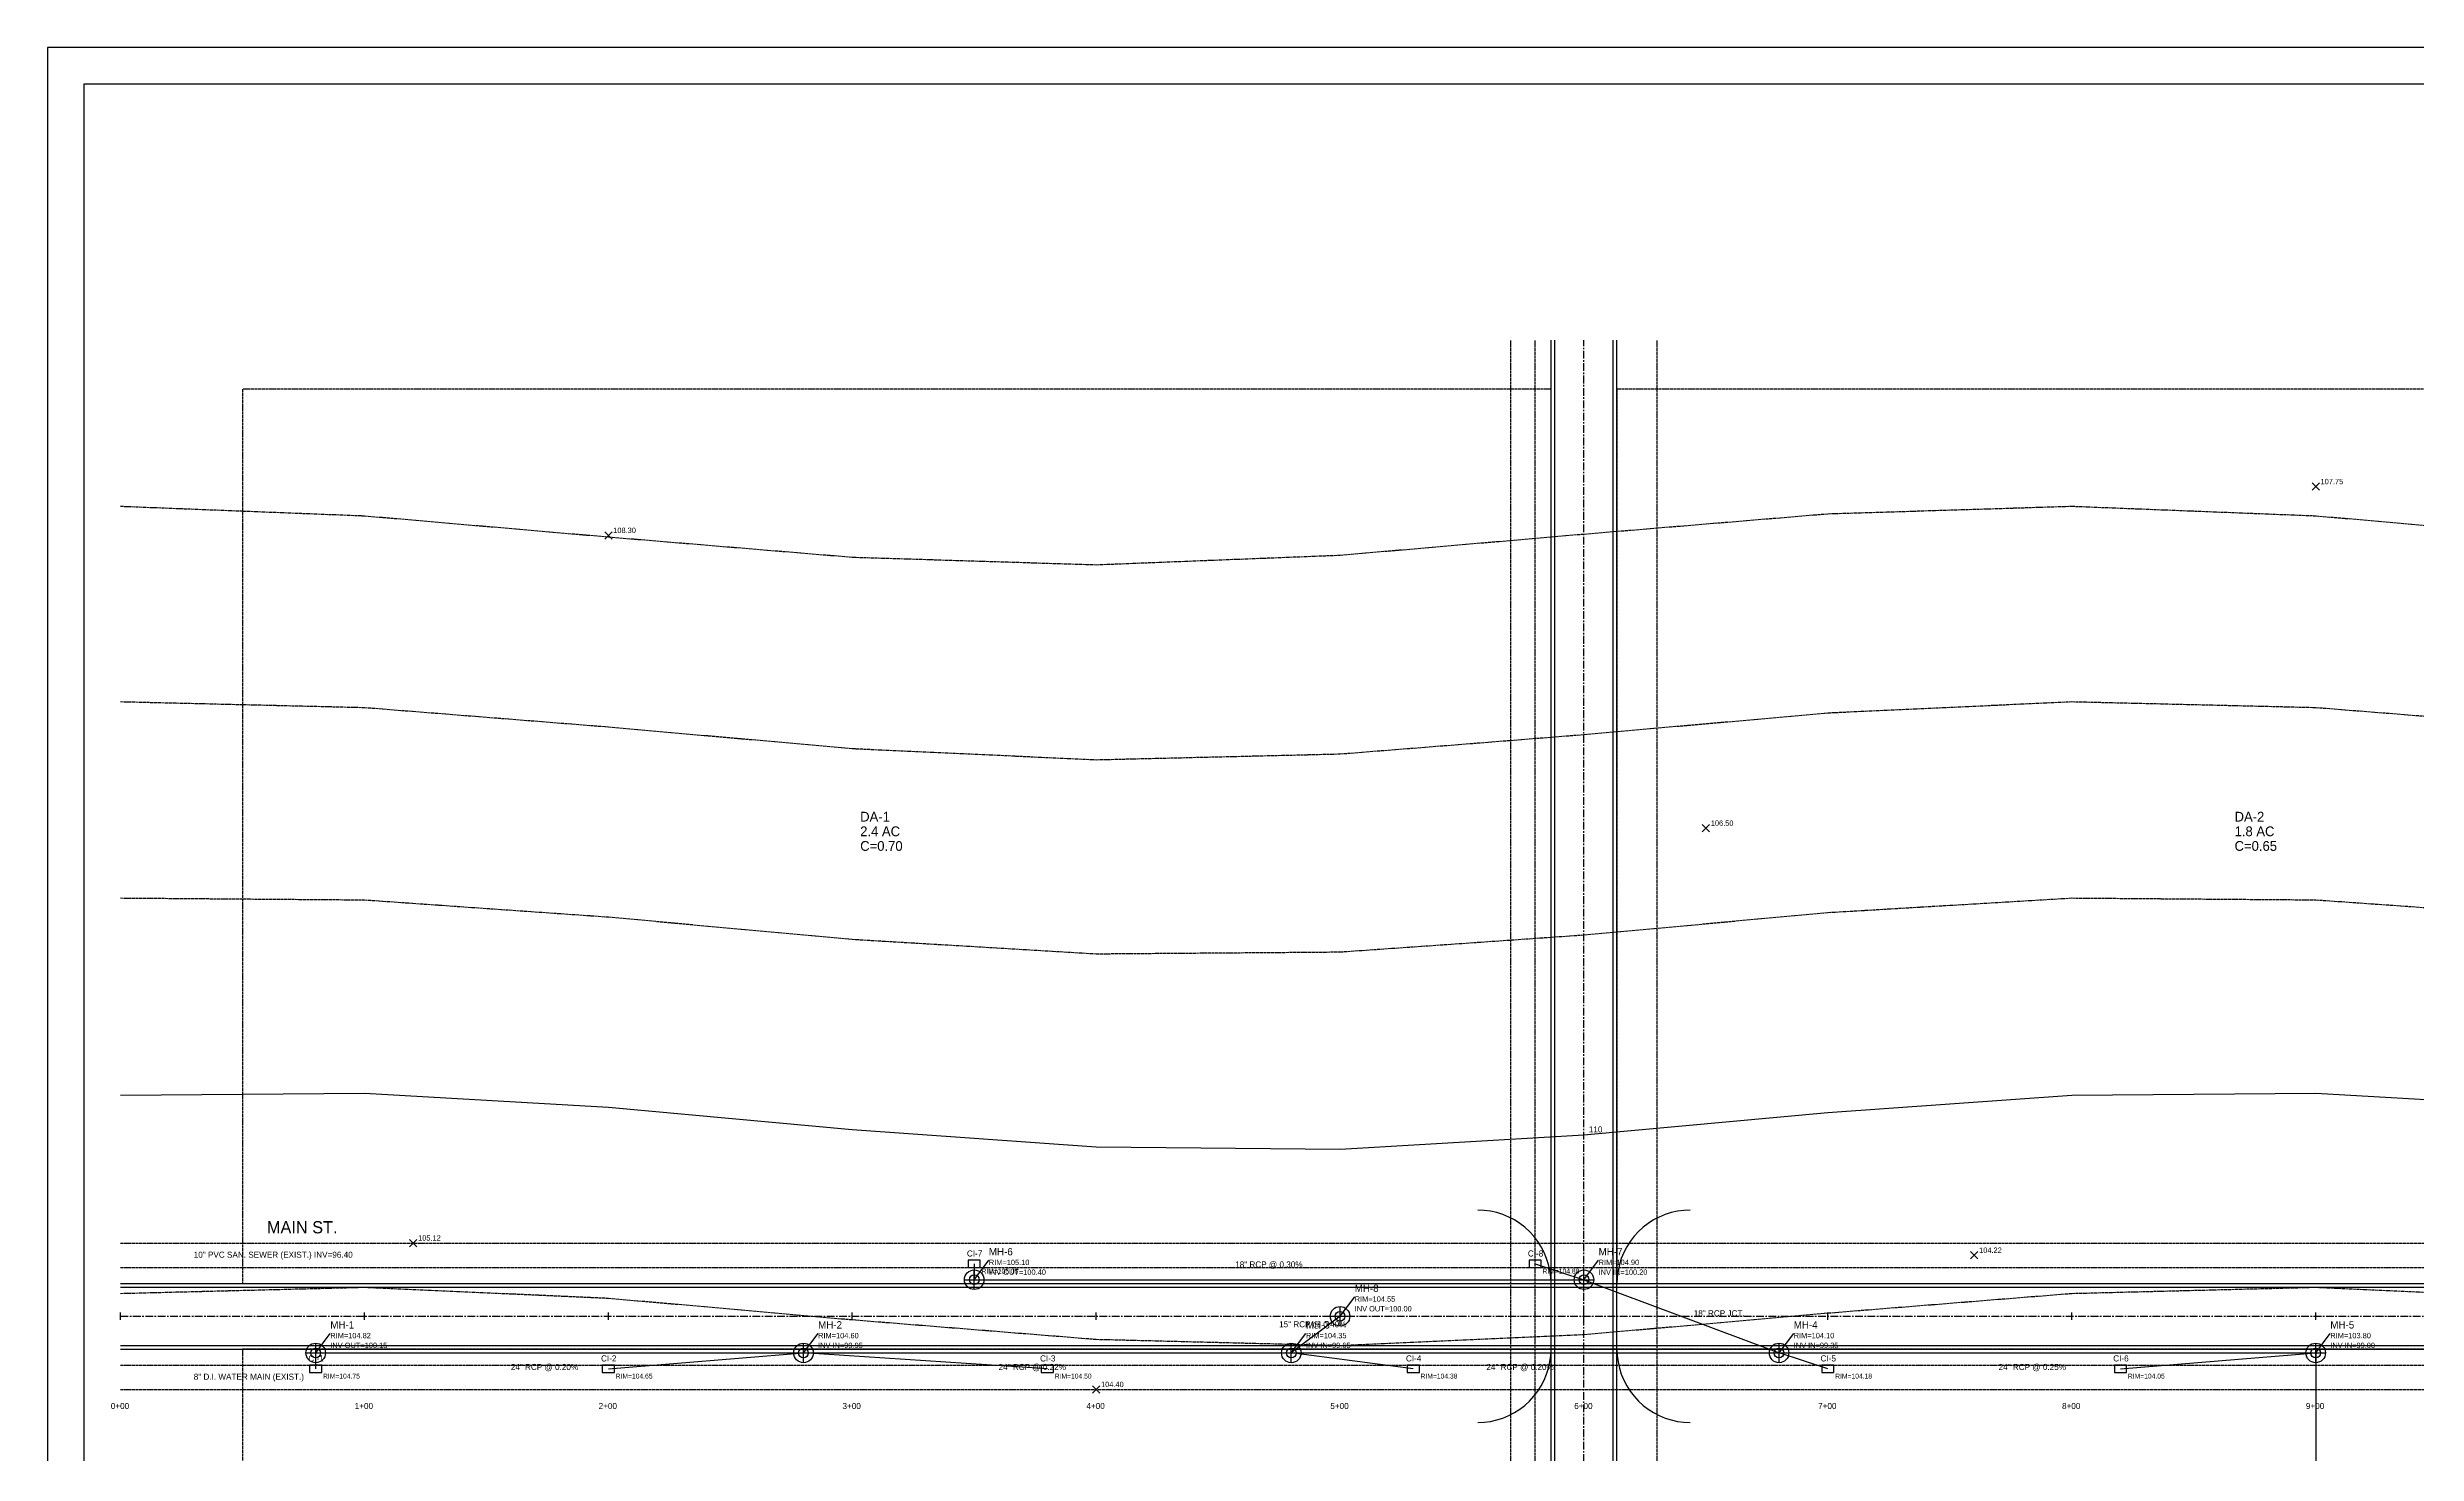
# Model space of a CAD drawing. Header units: feet. Extents: x -20 to 1480, y -157 to 1020.
# Drawn here: x 0 to 971, y 444 to 1020 of the extents above; entities that cross this region are included whole.
import ezdxf

# ---------------------------------------------------------------- set-up
doc = ezdxf.new("R2010")
doc.units = ezdxf.units.FT
doc.linetypes.add('CENTER', pattern=[5.08, 3.175, -0.635, 0.635, -0.635])
doc.linetypes.add('DASHED', pattern=[1.524, 1.27, -0.254])
doc.layers.add('ANNO-DIM', color=2, linetype='Continuous')
doc.layers.add('ANNO-TEXT', color=7, linetype='Continuous')

msp = doc.modelspace()

# ---------------------------------------------------------------- linework, layer by layer
at = {"layer": 'ANNO-DIM'}
for p, q in [((380, 515), (386, 523)), ((630, 515), (636, 523)), ((530, 500), (536, 508)), ((30, 498.5), (30, 501.5)), ((130, 498.5), (130, 501.5)), ((230, 498.5), (230, 501.5)), ((330, 498.5), (330, 501.5)), ((430, 498.5), (430, 501.5)), ((530, 498.5), (530, 501.5)), ((630, 498.5), (630, 501.5)), ((730, 498.5), (730, 501.5)), ((830, 498.5), (830, 501.5)), ((930, 498.5), (930, 501.5)), ((110, 485), (116, 493)), ((310, 485), (316, 493)), ((510, 485), (516, 493)), ((710, 485), (716, 493)), ((930, 485), (936, 493))]:
    msp.add_line(p, q, dxfattribs=at)
for points in [[(0, 0), (1320, 0), (1320, 1020), (0, 1020), (0, 0)], [(15, 15), (1305, 15), (1305, 1005), (15, 1005), (15, 15)]]:
    msp.add_lwpolyline(points, dxfattribs=at)
at = {"layer": 'ANNO-ELEV'}
for p, q in [((928.5, 838.5), (931.5, 841.5)), ((928.5, 841.5), (931.5, 838.5)), ((228.5, 818.5), (231.5, 821.5)), ((228.5, 821.5), (231.5, 818.5)), ((678.5, 698.5), (681.5, 701.5)), ((678.5, 701.5), (681.5, 698.5)), ((148.5, 528.5), (151.5, 531.5)), ((148.5, 531.5), (151.5, 528.5)), ((788.5, 523.5), (791.5, 526.5)), ((788.5, 526.5), (791.5, 523.5)), ((428.5, 468.5), (431.5, 471.5)), ((428.5, 471.5), (431.5, 468.5))]:
    msp.add_line(p, q, dxfattribs=at)
at = {"layer": 'GRAD-EXIST', "linetype": 'DASHED'}
for points in [[(30, 831.99), (130, 828.06), (230, 819.41), (330, 811.11), (430, 808.01), (530, 811.94), (630, 820.59), (730, 828.89), (830, 831.99), (930, 828.06), (1030, 819.41), (1130, 811.11), (1230, 808.01)], [(30, 751.9), (130, 749.52), (230, 741.57), (330, 732.69), (430, 728.1), (530, 730.48), (630, 738.43), (730, 747.31), (830, 751.9), (930, 749.52), (1030, 741.57), (1130, 732.69), (1230, 728.1)], [(30, 671.43), (130, 670.67), (230, 663.67), (330, 654.52), (430, 648.57), (530, 649.33), (630, 656.33), (730, 665.48), (830, 671.43), (930, 670.67), (1030, 663.67), (1130, 654.52), (1230, 648.57)], [(30, 509.4), (130, 511.92), (230, 507.46), (330, 498.63), (430, 490.6), (530, 488.08), (630, 492.54), (730, 501.37), (830, 509.4), (930, 511.92), (1030, 507.46), (1130, 498.63), (1230, 490.6)]]:
    msp.add_lwpolyline(points, dxfattribs=at)
at = {"layer": 'GRAD-EXIST-INDEX', "linetype": 'Continuous'}
msp.add_lwpolyline([(30, 590.58), (130, 591.48), (230, 585.66), (330, 576.52), (430, 569.42), (530, 568.52), (630, 574.34), (730, 583.48), (830, 590.58), (930, 591.48), (1030, 585.66), (1130, 576.52), (1230, 569.42)], dxfattribs=at)
at = {"layer": 'GRAD-LIMIT', "linetype": 'DASHED'}
for points in [[(80, 513.5), (616.5, 513.5), (616.5, 880), (80, 880), (80, 513.5)], [(643.5, 513.5), (1180, 513.5), (1180, 880), (643.5, 880), (643.5, 513.5)], [(80, 120), (1180, 120), (1180, 486.5), (80, 486.5), (80, 120)]]:
    msp.add_lwpolyline(points, dxfattribs=at)
at = {"layer": 'ROAD-CENTERLINE', "linetype": 'CENTER'}
for p, q in [((630, 100), (630, 900)), ((30, 500), (1230, 500))]:
    msp.add_line(p, q, dxfattribs=at)
at = {"layer": 'ROAD-EDGE'}
for p, q in [((616.5, 100), (616.5, 900)), ((618, 100), (618, 900)), ((642, 100), (642, 900)), ((643.5, 100), (643.5, 900)), ((30, 513.5), (1230, 513.5)), ((30, 512), (1230, 512)), ((30, 488), (1230, 488)), ((30, 486.5), (1230, 486.5))]:
    msp.add_line(p, q, dxfattribs=at)
for points in [[(616.5, 513.5), (616.39, 516.11), (616.04, 518.71), (615.48, 521.26), (614.69, 523.76), (613.69, 526.18), (612.48, 528.5), (611.07, 530.71), (609.48, 532.78), (607.71, 534.71), (605.78, 536.48), (603.71, 538.07), (601.5, 539.48), (599.18, 540.69), (596.76, 541.69), (594.26, 542.48), (591.71, 543.04), (589.11, 543.39), (586.5, 543.5)], [(673.5, 543.5), (670.89, 543.39), (668.29, 543.04), (665.74, 542.48), (663.24, 541.69), (660.82, 540.69), (658.5, 539.48), (656.29, 538.07), (654.22, 536.48), (652.29, 534.71), (650.52, 532.78), (648.93, 530.71), (647.52, 528.5), (646.31, 526.18), (645.31, 523.76), (644.52, 521.26), (643.96, 518.71), (643.61, 516.11), (643.5, 513.5)], [(586.5, 456.5), (589.11, 456.61), (591.71, 456.96), (594.26, 457.52), (596.76, 458.31), (599.18, 459.31), (601.5, 460.52), (603.71, 461.93), (605.78, 463.52), (607.71, 465.29), (609.48, 467.22), (611.07, 469.29), (612.48, 471.5), (613.69, 473.82), (614.69, 476.24), (615.48, 478.74), (616.04, 481.29), (616.39, 483.89), (616.5, 486.5)], [(643.5, 486.5), (643.61, 483.89), (643.96, 481.29), (644.52, 478.74), (645.31, 476.24), (646.31, 473.82), (647.52, 471.5), (648.93, 469.29), (650.52, 467.22), (652.29, 465.29), (654.22, 463.52), (656.29, 461.93), (658.5, 460.52), (660.82, 459.31), (663.24, 458.31), (665.74, 457.52), (668.29, 456.96), (670.89, 456.61), (673.5, 456.5)]]:
    msp.add_lwpolyline(points, dxfattribs=at)
at = {"layer": 'ROAD-ROW', "linetype": 'DASHED'}
for p, q in [((600, 100), (600, 900)), ((660, 100), (660, 900)), ((30, 530), (1230, 530)), ((30, 470), (1230, 470))]:
    msp.add_line(p, q, dxfattribs=at)
at = {"layer": 'UTIL-GAS', "linetype": 'DASHED'}
msp.add_line((610, 100), (610, 900), dxfattribs=at)
at = {"layer": 'UTIL-SANITARY', "linetype": 'DASHED'}
msp.add_line((30, 520), (1230, 520), dxfattribs=at)
at = {"layer": 'UTIL-STORM'}
for p, q in [((376, 515), (384, 515)), ((380, 521.5), (380, 515)), ((380, 511), (380, 519)), ((380, 515), (630, 515)), ((610, 521.5), (630, 515)), ((626, 515), (634, 515)), ((630, 511), (630, 519)), ((630, 515), (710, 485)), ((530, 500), (510, 485)), ((526, 500), (534, 500)), ((530, 496), (530, 504)), ((110, 481), (110, 489)), ((310, 481), (310, 489)), ((510, 481), (510, 489)), ((710, 481), (710, 489)), ((930, 481), (930, 489)), ((106, 485), (114, 485)), ((110, 485), (310, 485)), ((110, 478.5), (110, 485)), ((230, 478.5), (310, 485)), ((306, 485), (314, 485)), ((310, 485), (510, 485)), ((410, 478.5), (310, 485)), ((506, 485), (514, 485)), ((510, 485), (710, 485)), ((560, 478.5), (510, 485)), ((706, 485), (714, 485)), ((710, 485), (930, 485)), ((730, 478.5), (710, 485)), ((850, 478.5), (930, 485)), ((926, 485), (934, 485)), ((930, 485), (930, 365))]:
    msp.add_line(p, q, dxfattribs=at)
for points in [[(377.5, 520), (382.5, 520), (382.5, 523), (377.5, 523), (377.5, 520)], [(607.5, 520), (612.5, 520), (612.5, 523), (607.5, 523), (607.5, 520)], [(107.5, 477), (112.5, 477), (112.5, 480), (107.5, 480), (107.5, 477)], [(227.5, 477), (232.5, 477), (232.5, 480), (227.5, 480), (227.5, 477)], [(407.5, 477), (412.5, 477), (412.5, 480), (407.5, 480), (407.5, 477)], [(557.5, 477), (562.5, 477), (562.5, 480), (557.5, 480), (557.5, 477)], [(727.5, 477), (732.5, 477), (732.5, 480), (727.5, 480), (727.5, 477)], [(847.5, 477), (852.5, 477), (852.5, 480), (847.5, 480), (847.5, 477)]]:
    msp.add_lwpolyline(points, dxfattribs=at)
for centre, radius in [((380, 515), 4), ((380, 515), 2), ((630, 515), 4), ((630, 515), 2), ((530, 500), 4), ((530, 500), 2), ((110, 485), 4), ((110, 485), 2), ((310, 485), 4), ((310, 485), 2), ((510, 485), 4), ((510, 485), 2), ((710, 485), 4), ((710, 485), 2), ((930, 485), 4), ((930, 485), 2)]:
    msp.add_circle(centre, radius, dxfattribs=at)
at = {"layer": 'UTIL-WATER', "linetype": 'DASHED'}
msp.add_line((30, 480), (1230, 480), dxfattribs=at)

# ---------------------------------------------------------------- texts
at = {"layer": 'ANNO-ELEV'}
for s, p in [('107.75', (932, 841)), ('108.30', (232, 821)), ('106.50', (682, 701)), ('105.12', (152, 531)), ('104.22', (792, 526)), ('104.40', (432, 471))]:
    msp.add_text(s, height=2.2, dxfattribs=at).set_placement(p)
at = {"layer": 'ANNO-TEXT'}
for s, height, p in [('2.4 AC', 4, (333.25, 696.75)), ('DA-1', 4, (333.25, 702.75)), ('1.8 AC', 4, (896.75, 696.75)), ('DA-2', 4, (896.75, 702.75)), ('C=0.70', 4, (333.25, 690.75)), ('C=0.65', 4, (896.75, 690.75)), ('110', 2.5, (632, 575.34)), ('MAIN ST.', 5, (90, 534)), ('10" PVC SAN. SEWER (EXIST.) INV=96.40', 2.5, (60, 524)), ('CI-7', 2.5, (377, 524.5)), ('MH-6', 3, (386, 525)), ('CI-8', 2.5, (607, 524.5)), ('MH-7', 3, (636, 525)), ('RIM=105.05', 2, (383, 517.5)), ('RIM=105.10', 2.2, (386, 521)), ('INV OUT=100.40', 2.2, (386, 517)), ('18" RCP @ 0.30%', 2.5, (487, 520)), ('RIM=104.88', 2, (613, 517.5)), ('RIM=104.90', 2.2, (636, 521)), ('INV IN=100.20', 2.2, (636, 517)), ('RIM=104.55', 2.2, (536, 506)), ('MH-8', 3, (536, 510)), ('MH-1', 3, (116, 495)), ('MH-2', 3, (316, 495)), ('15" RCP @ 0.40%', 2.5, (505, 495.5)), ('MH-3', 3, (516, 495)), ('INV OUT=100.00', 2.2, (536, 502)), ('18" RCP JCT.', 2.5, (675, 500)), ('MH-4', 3, (716, 495)), ('MH-5', 3, (936, 495)), ('RIM=104.82', 2.2, (116, 491)), ('INV OUT=100.15', 2.2, (116, 487)), ('RIM=104.60', 2.2, (316, 491)), ('INV IN=99.95', 2.2, (316, 487)), ('RIM=104.35', 2.2, (516, 491)), ('INV IN=99.65', 2.2, (516, 487)), ('RIM=104.10', 2.2, (716, 491)), ('INV IN=99.35', 2.2, (716, 487)), ('RIM=103.80', 2.2, (936, 491)), ('INV IN=99.00', 2.2, (936, 487)), ('8" D.I. WATER MAIN (EXIST.)', 2.5, (60, 474)), ('CI-1', 2.5, (107, 481.5)), ('RIM=104.75', 2, (113, 474.5)), ('24" RCP @ 0.20%', 2.5, (190, 478)), ('CI-2', 2.5, (227, 481.5)), ('RIM=104.65', 2, (233, 474.5)), ('24" RCP @ 0.22%', 2.5, (390, 478)), ('CI-3', 2.5, (407, 481.5)), ('RIM=104.50', 2, (413, 474.5)), ('CI-4', 2.5, (557, 481.5)), ('RIM=104.38', 2, (563, 474.5)), ('24" RCP @ 0.20%', 2.5, (590, 478)), ('CI-5', 2.5, (727, 481.5)), ('RIM=104.18', 2, (733, 474.5)), ('24" RCP @ 0.25%', 2.5, (800, 478)), ('CI-6', 2.5, (847, 481.5)), ('RIM=104.05', 2, (853, 474.5)), ('0+00', 2.5, (26, 462)), ('1+00', 2.5, (126, 462)), ('2+00', 2.5, (226, 462)), ('3+00', 2.5, (326, 462)), ('4+00', 2.5, (426, 462)), ('5+00', 2.5, (526, 462)), ('6+00', 2.5, (626, 462)), ('7+00', 2.5, (726, 462)), ('8+00', 2.5, (826, 462)), ('9+00', 2.5, (926, 462))]:
    msp.add_text(s, height=height, dxfattribs=at).set_placement(p)

doc.saveas('drawing.dxf')
